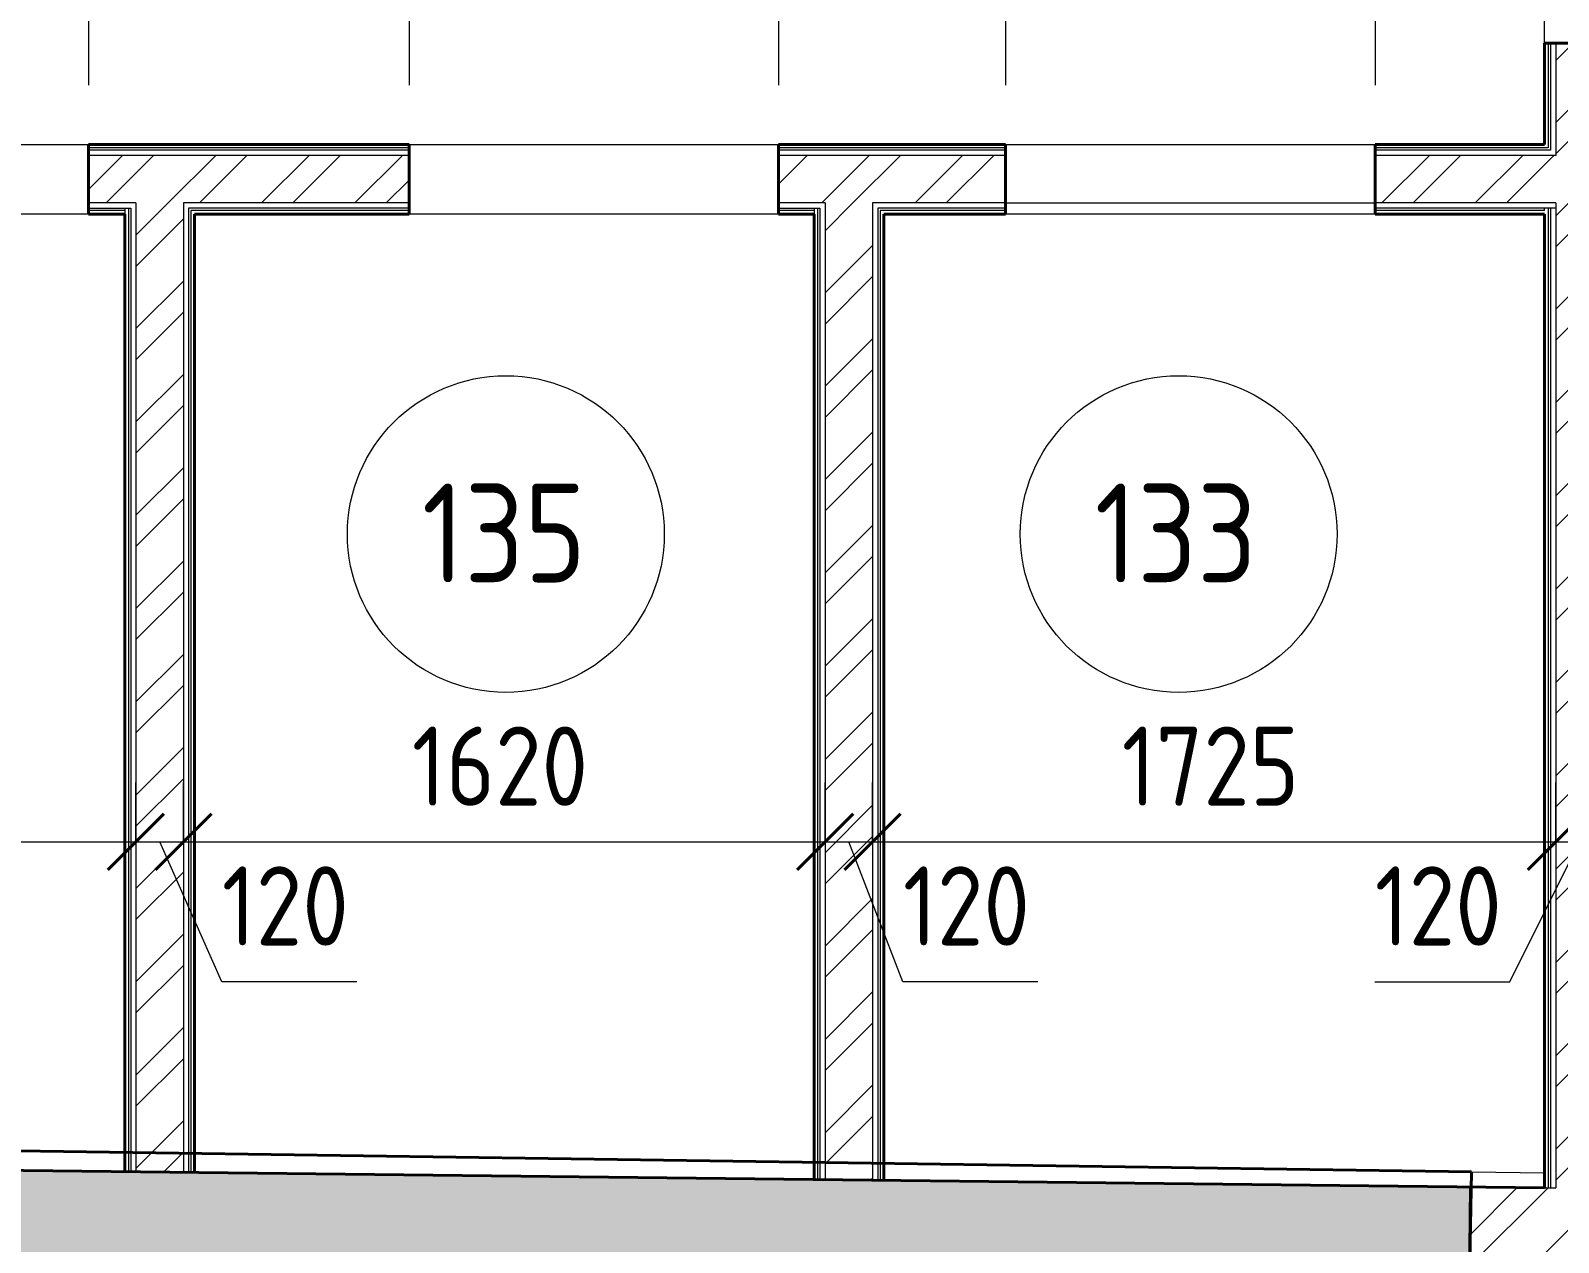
# Model space of a CAD drawing. Header units: millimetres. Extents: x -11886 to 68941, y -8130 to 45506.
# Drawn here: x 49492 to 53350, y 37078 to 40139 of the extents above; entities that cross this region are included whole.
import ezdxf

# ---------------------------------------------------------------- set-up
doc = ezdxf.new("R2010")
doc.units = ezdxf.units.MM
for name, color, linetype, lineweight in [('Марки помещений', 7, 'Continuous', 20), ('Перекрытие', 7, 'Continuous', 18), ('Размеры', 7, 'Continuous', 9), ('Размеры-100', 7, 'Continuous', 9), ('Стены', 7, 'Continuous', 18), ('Стены внутренние', 7, 'Continuous', 18), ('Стены штриховка', 7, 'Continuous', 18)]:
    doc.layers.add(name, color=color, linetype=linetype, lineweight=lineweight)
doc.layers.add('Стены разрез', color=7, linetype='Continuous', lineweight=40, true_color=0xbb5389)
doc.styles.add('GOST Common_1', font='GOST_Common.ttf', dxfattribs={"width": 0.9, "height": 200})
doc.styles.add('GOST Common_2', font='GOST_Common.ttf', dxfattribs={"width": 0.9, "height": 250})
doc.dimstyles.new('ADSK_Основной_2_мм_Округление_до_1_мм_1', dxfattribs={"dimscale": 304.8, "dimtxt": 201.142999, "dimasz": 0.463911, "dimexe": 0.492126, "dimexo": 0.492126, "dimgap": 0.098425, "dimtad": 1, "dimdec": 0, "dimdsep": 46, "dimtxsty": 'GOST Common_1', "dimblk1": 'OBLIQUE', "dimblk2": 'OBLIQUE', "dimsah": 1, "dimcen": 0.09, "dimdle": 0.492126, "dimazin": 2, "dimtfac": 1, "dimtdec": 4, "dimtix": 1, "dimtmove": 1, "dimatfit": 3, "dimfxl": 1, "dimtvp": 1, "dimtolj": 1, "dimtzin": 0, "dimlwd": 20, "dimlwe": 20, "dimarcsym": 2})
doc.dimstyles.new('ADSK_Основной_2_мм_Округление_до_1_мм_2', dxfattribs={"dimscale": 304.8, "dimtxt": 201.142999, "dimasz": 0.463911, "dimexe": 0.492126, "dimexo": 0.492126, "dimgap": 0.098425, "dimtad": 1, "dimdec": 0, "dimdsep": 46, "dimtxsty": 'GOST Common_1', "dimblk1": 'OBLIQUE', "dimblk2": 'OBLIQUE', "dimsah": 1, "dimcen": 0.09, "dimdle": 0.492126, "dimazin": 2, "dimtfac": 1, "dimtdec": 4, "dimtix": 1, "dimtmove": 0, "dimatfit": 3, "dimfxl": 1, "dimtvp": 1, "dimtolj": 1, "dimtzin": 0, "dimlwd": 20, "dimlwe": 20, "dimarcsym": 2})
pattern_1 = [(45, (0, 0), (-117.8655, 117.8655), []), (45, (78.58, 0), (-117.8655, 117.8655), [])]

# ---------------------------------------------------------------- blocks, each defined once
blk = doc.blocks.new('Существующие стены 1 эт - Существующие стены 1 эт-653793-01 План 1-го этажа кладочный')
at = {"layer": 'Стены', "color": 243, "true_color": 0xbb5389}
for q in [(53129.6, 37217.8), (53315.3, 37253)]:
    blk.add_line((53130.3, 37255.6), q, dxfattribs=at)
at = {"layer": 'Стены разрез'}
for p in [(48524.7, 37322.3), (53121, 36758.3)]:
    blk.add_line(p, (53130.3, 37255.6), dxfattribs=at)
blk = doc.blocks.new('ADSK_Марка_Помещение_ОдноЗначение - Номер-247393-01 План 1-го этажа кладочный')
at = {"layer": 'Марки помещений'}
blk.add_circle((0, 0), 4, dxfattribs=at)
blk = doc.blocks.new('DIMBLOCK587-01 План 1-го этажа кладочный')
at = {"layer": 'Размеры-100', "lineweight": 20, "transparency": 16777216}
for p, q in [((48183.3, 38089.4), (48183.3, 38239.4)), ((49758.3, 38089.4), (49758.3, 38239.4)), ((48183.3, 38089.4), (49758.3, 38089.4)), ((48183.3, 38089.4), (48183.3, 38039.4)), ((49758.3, 38089.4), (49758.3, 38039.4))]:
    blk.add_line(p, q, dxfattribs=at)
at = {"layer": 'Размеры-100', "lineweight": 40, "transparency": 16777216}
for p, q in [((48183.3, 38089.4), (48254, 38160.1)), ((49758.3, 38089.4), (49829, 38160.1)), ((48183.3, 38089.4), (48112.6, 38018.7)), ((49758.3, 38089.4), (49687.6, 38018.7))]:
    blk.add_line(p, q, dxfattribs=at)
at = {"layer": 'Размеры-100', "color": 0, "lineweight": 20, "transparency": 16777216, "insert": (48737.3, 38380.8), "char_height": 200, "width": 560.473, "attachment_point": 1, "line_spacing_factor": 1.022761, "style": 'GOST Common_1'}
blk.add_mtext('1575', dxfattribs=at)
blk = doc.blocks.new('_Oblique')
at = {"color": 0, "linetype": 'ByBlock', "lineweight": -2}
blk.add_line((-0.5, -0.5), (0.5, 0.5), dxfattribs=at)
blk = doc.blocks.new('DIMBLOCK588-01 План 1-го этажа кладочный')
at = {"layer": 'Размеры-100', "lineweight": 20, "transparency": 16777216}
for p, q in [((49758.3, 38089.4), (49758.3, 38239.4)), ((49878.3, 38089.4), (49878.3, 38239.4)), ((49758.3, 38089.4), (49878.3, 38089.4)), ((49758.3, 38089.4), (49758.3, 38039.4)), ((49975.1, 37736.3), (49818.3, 38089.4)), ((49878.3, 38089.4), (49878.3, 38039.4)), ((50316, 37736.3), (49975.1, 37736.3))]:
    blk.add_line(p, q, dxfattribs=at)
at = {"layer": 'Размеры-100', "lineweight": 40, "transparency": 16777216}
for p, q in [((49758.3, 38089.4), (49829, 38160.1)), ((49878.3, 38089.4), (49949, 38160.1)), ((49758.3, 38089.4), (49687.6, 38018.7)), ((49878.3, 38089.4), (49807.6, 38018.7))]:
    blk.add_line(p, q, dxfattribs=at)
at = {"layer": 'Размеры-100', "color": 0, "lineweight": 20, "transparency": 16777216, "insert": (49975.1, 38027.6), "char_height": 200, "width": 409.104, "attachment_point": 1, "line_spacing_factor": 1.022761, "style": 'GOST Common_1'}
blk.add_mtext('120', dxfattribs=at)
blk = doc.blocks.new('DIMBLOCK589-01 План 1-го этажа кладочный')
at = {"layer": 'Размеры-100', "lineweight": 20, "transparency": 16777216}
for p, q in [((49878.3, 38089.4), (49878.3, 38239.4)), ((51498.5, 38089.4), (51498.5, 38239.4)), ((49878.3, 38089.4), (51498.5, 38089.4)), ((49878.3, 38089.4), (49878.3, 38039.4)), ((51498.5, 38089.4), (51498.5, 38039.4))]:
    blk.add_line(p, q, dxfattribs=at)
at = {"layer": 'Размеры-100', "lineweight": 40, "transparency": 16777216}
for p, q in [((49878.3, 38089.4), (49949, 38160.1)), ((51498.5, 38089.4), (51569.2, 38160.1)), ((49878.3, 38089.4), (49807.6, 38018.7)), ((51498.5, 38089.4), (51427.8, 38018.7))]:
    blk.add_line(p, q, dxfattribs=at)
at = {"layer": 'Размеры-100', "color": 0, "lineweight": 20, "transparency": 16777216, "insert": (50454.9, 38380.8), "char_height": 200, "width": 560.473, "attachment_point": 1, "line_spacing_factor": 1.022761, "style": 'GOST Common_1'}
blk.add_mtext('1620', dxfattribs=at)
blk = doc.blocks.new('DIMBLOCK590-01 План 1-го этажа кладочный')
at = {"layer": 'Размеры-100', "lineweight": 20, "transparency": 16777216}
for p, q in [((51498.5, 38089.4), (51498.5, 38239.4)), ((51618.5, 38089.4), (51618.5, 38239.4)), ((51498.5, 38089.4), (51618.5, 38089.4)), ((51498.5, 38089.4), (51498.5, 38039.4)), ((51694.9, 37736.3), (51558.5, 38089.4)), ((51618.5, 38089.4), (51618.5, 38039.4)), ((52035.8, 37736.3), (51694.9, 37736.3))]:
    blk.add_line(p, q, dxfattribs=at)
at = {"layer": 'Размеры-100', "lineweight": 40, "transparency": 16777216}
for p, q in [((51498.5, 38089.4), (51569.2, 38160.1)), ((51618.5, 38089.4), (51689.2, 38160.1)), ((51498.5, 38089.4), (51427.8, 38018.7)), ((51618.5, 38089.4), (51547.8, 38018.7))]:
    blk.add_line(p, q, dxfattribs=at)
at = {"layer": 'Размеры-100', "color": 0, "lineweight": 20, "transparency": 16777216, "insert": (51694.9, 38027.6), "char_height": 200, "width": 409.104, "attachment_point": 1, "line_spacing_factor": 1.022761, "style": 'GOST Common_1'}
blk.add_mtext('120', dxfattribs=at)
blk = doc.blocks.new('DIMBLOCK591-01 План 1-го этажа кладочный')
at = {"layer": 'Размеры-100', "lineweight": 20, "transparency": 16777216}
for p, q in [((51618.5, 38089.4), (51618.5, 38239.4)), ((53343.3, 38089.4), (53343.3, 38239.4)), ((51618.5, 38089.4), (53343.3, 38089.4)), ((51618.5, 38089.4), (51618.5, 38039.4)), ((53343.3, 38089.4), (53343.3, 38039.4))]:
    blk.add_line(p, q, dxfattribs=at)
at = {"layer": 'Размеры-100', "lineweight": 40, "transparency": 16777216}
for p, q in [((51618.5, 38089.4), (51689.2, 38160.1)), ((53343.3, 38089.4), (53414, 38160.1)), ((51618.5, 38089.4), (51547.8, 38018.7)), ((53343.3, 38089.4), (53272.6, 38018.7))]:
    blk.add_line(p, q, dxfattribs=at)
at = {"layer": 'Размеры-100', "color": 0, "lineweight": 20, "transparency": 16777216, "insert": (52247.4, 38380.8), "char_height": 200, "width": 560.473, "attachment_point": 1, "line_spacing_factor": 1.022761, "style": 'GOST Common_1'}
blk.add_mtext('1725', dxfattribs=at)
blk = doc.blocks.new('DIMBLOCK592-01 План 1-го этажа кладочный')
at = {"layer": 'Размеры-100', "lineweight": 20, "transparency": 16777216}
for p, q in [((53343.3, 38089.4), (53343.3, 38239.4)), ((53463.3, 38089.4), (53463.3, 38239.4)), ((53227.2, 37736.3), (53403.3, 38089.4)), ((53343.3, 38089.4), (53613.3, 38089.4)), ((53343.3, 38089.4), (53343.3, 38039.4)), ((53463.3, 38089.4), (53463.3, 38039.4)), ((52886.3, 37736.3), (53227.2, 37736.3))]:
    blk.add_line(p, q, dxfattribs=at)
at = {"layer": 'Размеры-100', "lineweight": 40, "transparency": 16777216}
for p, q in [((53343.3, 38089.4), (53414, 38160.1)), ((53463.3, 38089.4), (53534, 38160.1)), ((53343.3, 38089.4), (53272.6, 38018.7)), ((53463.3, 38089.4), (53392.6, 38018.7))]:
    blk.add_line(p, q, dxfattribs=at)
at = {"layer": 'Размеры-100', "color": 0, "lineweight": 20, "transparency": 16777216, "insert": (52886.3, 38027.6), "char_height": 200, "width": 409.104, "attachment_point": 1, "line_spacing_factor": 1.022761, "style": 'GOST Common_1'}
blk.add_mtext('120', dxfattribs=at)
blk = doc.blocks.new('DIMBLOCK626-01 План 1-го этажа кладочный')
at = {"layer": 'Размеры-100', "lineweight": 20, "transparency": 16777216}
for p, q in [((48705.3, 40241.3), (48705.3, 40391.3)), ((49638.3, 40241.3), (49638.3, 40391.3)), ((48705.3, 40241.3), (49638.3, 40241.3)), ((48705.3, 40241.3), (48705.3, 40001.5)), ((49638.3, 40241.3), (49638.3, 40001.5))]:
    blk.add_line(p, q, dxfattribs=at)
at = {"layer": 'Размеры-100', "lineweight": 40, "transparency": 16777216}
for p, q in [((48705.3, 40241.3), (48776, 40312)), ((49638.3, 40241.3), (49709, 40312)), ((48705.3, 40241.3), (48634.6, 40170.6)), ((49638.3, 40241.3), (49567.6, 40170.6))]:
    blk.add_line(p, q, dxfattribs=at)
at = {"layer": 'Размеры-100', "color": 0, "lineweight": 20, "transparency": 16777216, "insert": (48982.6, 40532.7), "char_height": 200, "width": 454.106, "attachment_point": 1, "line_spacing_factor": 1.022761, "style": 'GOST Common_1'}
blk.add_mtext('933', dxfattribs=at)
blk = doc.blocks.new('DIMBLOCK627-01 План 1-го этажа кладочный')
at = {"layer": 'Размеры-100', "lineweight": 20, "transparency": 16777216}
for p, q in [((49638.3, 40241.3), (49638.3, 40391.3)), ((50447.8, 40241.3), (50447.8, 40391.3)), ((49638.3, 40241.3), (50447.8, 40241.3)), ((49638.3, 40241.3), (49638.3, 40001.5)), ((50447.8, 40241.3), (50447.8, 40001.5))]:
    blk.add_line(p, q, dxfattribs=at)
at = {"layer": 'Размеры-100', "lineweight": 40, "transparency": 16777216}
for p, q in [((49638.3, 40241.3), (49709, 40312)), ((50447.8, 40241.3), (50518.5, 40312)), ((49638.3, 40241.3), (49567.6, 40170.6)), ((50447.8, 40241.3), (50377.1, 40170.6))]:
    blk.add_line(p, q, dxfattribs=at)
at = {"layer": 'Размеры-100', "color": 0, "lineweight": 20, "transparency": 16777216, "insert": (49872.6, 40532.7), "char_height": 200, "width": 409.104, "attachment_point": 1, "line_spacing_factor": 1.022761, "style": 'GOST Common_1'}
blk.add_mtext('810', dxfattribs=at)
blk = doc.blocks.new('DIMBLOCK628-01 План 1-го этажа кладочный')
at = {"layer": 'Размеры-100', "lineweight": 20, "transparency": 16777216}
for p, q in [((50447.8, 40241.3), (50447.8, 40391.3)), ((51380.8, 40241.3), (51380.8, 40391.3)), ((50447.8, 40241.3), (51380.8, 40241.3)), ((50447.8, 40241.3), (50447.8, 40001.5)), ((51380.8, 40241.3), (51380.8, 40001.5))]:
    blk.add_line(p, q, dxfattribs=at)
at = {"layer": 'Размеры-100', "lineweight": 40, "transparency": 16777216}
for p, q in [((50447.8, 40241.3), (50518.5, 40312)), ((51380.8, 40241.3), (51451.5, 40312)), ((50447.8, 40241.3), (50377.1, 40170.6)), ((51380.8, 40241.3), (51310.1, 40170.6))]:
    blk.add_line(p, q, dxfattribs=at)
at = {"layer": 'Размеры-100', "color": 0, "lineweight": 20, "transparency": 16777216, "insert": (50725.1, 40532.7), "char_height": 200, "width": 454.106, "attachment_point": 1, "line_spacing_factor": 1.022761, "style": 'GOST Common_1'}
blk.add_mtext('933', dxfattribs=at)
blk = doc.blocks.new('DIMBLOCK629-01 План 1-го этажа кладочный')
at = {"layer": 'Размеры-100', "lineweight": 20, "transparency": 16777216}
for p, q in [((51380.8, 40241.3), (51380.8, 40391.3)), ((51954.1, 40241.3), (51954.1, 40391.3)), ((51380.8, 40241.3), (51954.1, 40241.3)), ((51380.8, 40241.3), (51380.8, 40001.5)), ((51954.1, 40241.3), (51954.1, 40001.5))]:
    blk.add_line(p, q, dxfattribs=at)
at = {"layer": 'Размеры-100', "lineweight": 40, "transparency": 16777216}
for p, q in [((51380.8, 40241.3), (51451.5, 40312)), ((51954.1, 40241.3), (52024.8, 40312)), ((51380.8, 40241.3), (51310.1, 40170.6)), ((51954.1, 40241.3), (51883.4, 40170.6))]:
    blk.add_line(p, q, dxfattribs=at)
at = {"layer": 'Размеры-100', "color": 0, "lineweight": 20, "transparency": 16777216, "insert": (51478.2, 40532.7), "char_height": 200, "width": 454.106, "attachment_point": 1, "line_spacing_factor": 1.022761, "style": 'GOST Common_1'}
blk.add_mtext('573', dxfattribs=at)
blk = doc.blocks.new('DIMBLOCK630-01 План 1-го этажа кладочный')
at = {"layer": 'Размеры-100', "lineweight": 20, "transparency": 16777216}
for p, q in [((51954.1, 40241.3), (51954.1, 40391.3)), ((52887.1, 40241.3), (52887.1, 40391.3)), ((51954.1, 40241.3), (52887.1, 40241.3)), ((51954.1, 40241.3), (51954.1, 40001.5)), ((52887.1, 40241.3), (52887.1, 40001.5))]:
    blk.add_line(p, q, dxfattribs=at)
at = {"layer": 'Размеры-100', "lineweight": 40, "transparency": 16777216}
for p, q in [((51954.1, 40241.3), (52024.8, 40312)), ((52887.1, 40241.3), (52957.8, 40312)), ((51954.1, 40241.3), (51883.4, 40170.6)), ((52887.1, 40241.3), (52816.4, 40170.6))]:
    blk.add_line(p, q, dxfattribs=at)
at = {"layer": 'Размеры-100', "color": 0, "lineweight": 20, "transparency": 16777216, "insert": (52231.4, 40532.7), "char_height": 200, "width": 454.106, "attachment_point": 1, "line_spacing_factor": 1.022761, "style": 'GOST Common_1'}
blk.add_mtext('933', dxfattribs=at)
blk = doc.blocks.new('DIMBLOCK631-01 План 1-го этажа кладочный')
at = {"layer": 'Размеры-100', "lineweight": 20, "transparency": 16777216}
for p, q in [((52887.1, 40241.3), (52887.1, 40391.3)), ((53343.3, 40241.3), (53343.3, 40391.3)), ((52887.1, 40241.3), (53343.3, 40241.3)), ((52887.1, 40241.3), (52887.1, 40001.5)), ((53343.3, 40241.3), (53343.3, 40191.3))]:
    blk.add_line(p, q, dxfattribs=at)
at = {"layer": 'Размеры-100', "lineweight": 40, "transparency": 16777216}
for p, q in [((52887.1, 40241.3), (52957.8, 40312)), ((53343.3, 40241.3), (53414, 40312)), ((52887.1, 40241.3), (52816.4, 40170.6)), ((53343.3, 40241.3), (53272.6, 40170.6))]:
    blk.add_line(p, q, dxfattribs=at)
at = {"layer": 'Размеры-100', "color": 0, "lineweight": 20, "transparency": 16777216, "insert": (52917.4, 40532.7), "char_height": 200, "width": 474.561, "attachment_point": 1, "line_spacing_factor": 1.022761, "style": 'GOST Common_1'}
blk.add_mtext('456', dxfattribs=at)

msp = doc.modelspace()

# ---------------------------------------------------------------- hatches: boundary and pattern name
at = {"layer": 'Стены внутренние', "lineweight": 9}
h = msp.add_hatch(dxfattribs=at)
h.set_pattern_fill('FP_1', color=256, style=0, pattern_type=2)
h.set_pattern_definition(pattern_1)
h.paths.add_polyline_path([(53463.3, 37214), (53463.3, 40107.6), (53343.3, 40107.6), (53343.3, 37215.4), (53439.5, 37214.3)])
h.paths.add_polyline_path([(53463.3, 41140.6), (53463.3, 41390.6), (53343.3, 41390.6), (53343.3, 41140.6), (53439.5, 41140.6)])
h = msp.add_hatch(dxfattribs=at)
h.set_pattern_fill('FP_1', color=256, style=0, pattern_type=2)
h.set_pattern_definition(pattern_1)
h.paths.add_polyline_path([(53330.3, 39703.5), (53343.3, 39703.5), (53343.3, 39823.5), (52887.1, 39823.5), (52887.1, 39703.5), (53315.3, 39703.5)])
h.paths.add_polyline_path([(49816.6, 39703.5), (50447.8, 39703.5), (50447.8, 39823.5), (49638.3, 39823.5), (49638.3, 39703.5), (49758.3, 39703.5)])
h.paths.add_polyline_path([(51488.7, 39703.5), (51954.1, 39703.5), (51954.1, 39823.5), (51380.8, 39823.5), (51380.8, 39703.5)])
h.paths.add_polyline_path([(48196.3, 39703.5), (48705.3, 39703.5), (48705.3, 39823.5), (48183.3, 39823.5), (48183.3, 39703.5)])
h = msp.add_hatch(dxfattribs=at)
h.set_pattern_fill('FP_1', color=256, style=0, pattern_type=2)
h.set_pattern_definition(pattern_1)
h.paths.add_polyline_path([(49878.3, 37254.6), (49878.3, 39703.5), (49758.3, 39703.5), (49758.3, 37256), (49816.6, 37255.3)])
h = msp.add_hatch(dxfattribs=at)
h.set_pattern_fill('FP_1', color=256, style=0, pattern_type=2)
h.set_pattern_definition(pattern_1)
h.paths.add_polyline_path([(51618.5, 37234.9), (51618.5, 39703.5), (51498.5, 39703.5), (51498.5, 37236.3)])
at = {"layer": 'Стены внутренние', "true_color": 0xc0c0c0}
h = msp.add_hatch(color=9, dxfattribs=at)
h.paths.add_polyline_path([(53123.9, 36837.8), (53128.2, 37217.8), (48519.5, 37270), (48515.2, 36890), (53122.5, 36837.9)])
h.paths.add_polyline_path([(46812.9, 36909.3), (46814.8, 37289.3), (46543.2, 37292.4), (46543.2, 36912.4), (46812.4, 36909.3)])
at = {"layer": 'Стены внутренние', "lineweight": 9}
h = msp.add_hatch(dxfattribs=at)
h.set_pattern_fill('FP_1', color=256, style=0, pattern_type=2)
h.set_pattern_definition(pattern_1)
h.paths.add_polyline_path([(53499.9, 36833.6), (53507, 37213.5), (53128.2, 37217.8), (53123.9, 36837.8), (53439.5, 36834.3)])

# ---------------------------------------------------------------- linework, layer by layer
at = {"layer": 'Перекрытие', "color": 7, "true_color": 0xffffff}
msp.add_line((51954.1, 39703.5), (52887.1, 39703.5), dxfattribs=at)
at = {"layer": 'Стены внутренние'}
for p, q in [((53315.3, 40107.6), (53315.3, 41140.6)), ((48705.3, 39851.5), (49638.3, 39851.5)), ((50447.8, 39851.5), (51380.8, 39851.5)), ((51954.1, 39851.5), (52887.1, 39851.5)), ((49638.3, 39675.5), (48705.3, 39675.5)), ((51380.8, 39675.5), (50447.8, 39675.5)), ((52887.1, 39675.5), (51954.1, 39675.5))]:
    msp.add_line(p, q, dxfattribs=at)
at = {"layer": 'Стены внутренние', "lineweight": 40}
for p, q in [((53491.3, 40107.6), (53315.3, 40107.6)), ((53315.3, 40107.6), (53315.3, 39851.5)), ((50447.8, 39851.5), (49638.3, 39851.5)), ((49638.3, 39851.5), (49638.3, 39675.5)), ((50447.8, 39675.5), (50447.8, 39851.5)), ((51954.1, 39851.5), (51380.8, 39851.5)), ((51380.8, 39851.5), (51380.8, 39675.5)), ((51954.1, 39675.5), (51954.1, 39851.5)), ((53315.3, 39851.5), (52887.1, 39851.5)), ((52887.1, 39851.5), (52887.1, 39675.5)), ((49638.3, 39675.5), (49730.3, 39675.5)), ((49730.3, 39675.5), (49730.3, 37256.3)), ((49906.3, 39675.5), (50447.8, 39675.5)), ((49906.3, 37254.3), (49906.3, 39675.5)), ((51380.8, 39675.5), (51470.5, 39675.5)), ((51470.5, 39675.5), (51470.5, 37236.6)), ((51646.5, 39675.5), (51954.1, 39675.5)), ((51646.5, 37234.6), (51646.5, 39675.5)), ((52887.1, 39675.5), (53315.3, 39675.5)), ((53315.3, 39675.5), (53315.3, 37215.7)), ((53315.3, 37215.7), (48519.5, 37270)), ((53123.9, 36837.8), (53128.2, 37217.8))]:
    msp.add_line(p, q, dxfattribs=at)
at = {"layer": 'Стены штриховка'}
for p, q in [((53324.3, 40107.6), (53324.3, 39842.5)), ((53330.3, 40107.6), (53330.3, 39836.5)), ((53343.3, 40107.6), (53343.3, 39823.5)), ((50447.8, 39842.5), (49638.3, 39842.5)), ((50447.8, 39836.5), (49638.3, 39836.5)), ((50447.8, 39823.5), (49638.3, 39823.5)), ((51954.1, 39842.5), (51380.8, 39842.5)), ((51954.1, 39836.5), (51380.8, 39836.5)), ((51954.1, 39823.5), (51380.8, 39823.5)), ((53324.3, 39842.5), (52887.1, 39842.5)), ((53330.3, 39836.5), (52887.1, 39836.5)), ((53343.3, 39823.5), (52887.1, 39823.5)), ((49758.3, 39703.5), (49638.3, 39703.5)), ((49758.3, 39703.5), (49758.3, 37256)), ((50447.8, 39703.5), (49878.3, 39703.5)), ((49878.3, 39703.5), (49878.3, 37254.6)), ((51498.5, 39703.5), (51380.8, 39703.5)), ((51498.5, 39703.5), (51498.5, 37236.3)), ((51954.1, 39703.5), (51618.5, 39703.5)), ((51618.5, 39703.5), (51618.5, 37234.9)), ((53343.3, 39703.5), (52887.1, 39703.5)), ((53343.3, 39703.5), (53343.3, 37215.4)), ((49638.3, 39690.5), (49745.3, 39690.5)), ((49730.3, 39684.5), (49638.3, 39684.5)), ((49730.3, 39690.5), (49730.3, 39675.5)), ((49739.3, 39690.5), (49739.3, 37256.2)), ((49745.3, 39690.5), (49745.3, 37256.1)), ((50447.8, 39690.5), (49891.3, 39690.5)), ((49891.3, 39690.5), (49891.3, 37254.5)), ((50447.8, 39684.5), (49897.3, 39684.5)), ((49897.3, 39684.5), (49897.3, 37254.4)), ((51380.8, 39690.5), (51485.5, 39690.5)), ((51470.5, 39684.5), (51380.8, 39684.5)), ((51470.5, 39690.5), (51470.5, 39675.5)), ((51479.5, 39690.5), (51479.5, 37236.5)), ((51485.5, 39690.5), (51485.5, 37236.4)), ((51954.1, 39690.5), (51631.5, 39690.5)), ((51631.5, 39690.5), (51631.5, 37234.8)), ((51954.1, 39684.5), (51637.5, 39684.5)), ((51637.5, 39684.5), (51637.5, 37234.7)), ((53343.3, 39690.5), (52887.1, 39690.5)), ((53315.3, 39684.5), (52887.1, 39684.5)), ((53315.3, 39684.5), (53315.3, 39690.5)), ((53324.3, 39690.5), (53324.3, 37215.6)), ((53330.3, 39690.5), (53330.3, 37215.5)), ((53315.3, 37215.7), (53343.3, 37215.4))]:
    msp.add_line(p, q, dxfattribs=at)

# ---------------------------------------------------------------- block references
at = {"layer": 'Марки помещений', "xscale": 99.99999999999993, "yscale": 99.99999999999993, "zscale": 99.99999999999993}
for p in [(50692.3, 38867), (52391.2, 38867)]:
    msp.add_blockref('ADSK_Марка_Помещение_ОдноЗначение - Номер-247393-01 План 1-го этажа кладочный', p, dxfattribs=at)
at = {"layer": 'Стены разрез'}
msp.add_blockref('Существующие стены 1 эт - Существующие стены 1 эт-653793-01 План 1-го этажа кладочный', (0, 0), dxfattribs=at)

# ---------------------------------------------------------------- texts
at = {"layer": 'Марки помещений', "lineweight": 9, "char_height": 250, "width": 526.709, "attachment_point": 1, "style": 'GOST Common_2'}
for s, insert in [('135', (50480.4, 38994.7)), ('133', (52179.3, 38994.7))]:
    msp.add_mtext(s, dxfattribs=dict(at, insert=insert))

# ---------------------------------------------------------------- dimensions: what is measured, and where the dimension line sits
at = {"layer": 'Размеры', "lineweight": 20}
for base, p1, p2, override, picture, middle in [((49638.3, 40241.3), (48705.3, 39851.5), (49638.3, 39851.5), {"dimpost": '<>', "dimfxl": 933}, 'DIMBLOCK626-01 План 1-го этажа кладочный', (49171.8, 40371.3)), ((50447.8018255, 40241.3340141), (49638.3018255, 39851.4800445), (50447.8018255, 39851.4800445), {"dimpost": '<>', "dimfxl": 809.5}, 'DIMBLOCK627-01 План 1-го этажа кладочный', (50043.0518255, 40371.3340141)), ((51380.8, 40241.3), (50447.8, 39851.5), (51380.8, 39851.5), {"dimpost": '<>', "dimfxl": 933}, 'DIMBLOCK628-01 План 1-го этажа кладочный', (50914.3, 40371.3)), ((51954.1, 40241.3), (51380.8, 39851.5), (51954.1, 39851.5), {"dimpost": '<>', "dimfxl": 573.259224}, 'DIMBLOCK629-01 План 1-го этажа кладочный', (51667.4, 40371.3)), ((52887.1, 40241.3), (51954.1, 39851.5), (52887.1, 39851.5), {"dimpost": '<>', "dimfxl": 933}, 'DIMBLOCK630-01 План 1-го этажа кладочный', (52420.6, 40371.3)), ((53343.3, 40241.3), (52887.1, 39851.5), (53343.3, 40341.3), {"dimpost": '<>', "dimfxl": 669.401048}, 'DIMBLOCK631-01 План 1-го этажа кладочный', (53115.2, 40371.3)), ((49758.3, 38089.4), (48183.3, 38189.4), (49758.3, 38189.4), {"dimpost": '<>', "dimfxl": 1575}, 'DIMBLOCK587-01 План 1-го этажа кладочный', (48970.8, 38219.4)), ((51498.5, 38089.4), (49878.3, 38189.4), (51498.5, 38189.4), {"dimpost": '<>', "dimfxl": 1620.159426}, 'DIMBLOCK589-01 План 1-го этажа кладочный', (50688.4, 38219.4)), ((53343.3, 38089.4), (51618.5, 38189.4), (53343.3, 38189.4), {"dimpost": '<>', "dimfxl": 1724.840574}, 'DIMBLOCK591-01 План 1-го этажа кладочный', (52480.9, 38219.4))]:
    dim = msp.add_linear_dim(base=base, p1=p1, p2=p2, dimstyle='ADSK_Основной_2_мм_Округление_до_1_мм_2', override=override, dxfattribs=at)
    dim.commit()
    dim.dimension.update_dxf_attribs({"geometry": picture, "text_midpoint": middle})
for base, p1, p2, picture, middle in [((49878.3, 38089.4), (49758.3, 38189.4), (49878.3, 38189.4), 'DIMBLOCK588-01 План 1-го этажа кладочный', (50179.7, 37894.3)), ((51618.5, 38089.4), (51498.5, 38189.4), (51618.5, 38189.4), 'DIMBLOCK590-01 План 1-го этажа кладочный', (51899.5, 37894.3)), ((53463.3, 38089.4), (53343.3, 38189.4), (53463.3, 38189.4), 'DIMBLOCK592-01 План 1-го этажа кладочный', (53090.8, 37894.3))]:
    dim = msp.add_linear_dim(base=base, p1=p1, p2=p2, dimstyle='ADSK_Основной_2_мм_Округление_до_1_мм_1', override={"dimpost": '<>', "dimfxl": 120}, dxfattribs=at)
    dim.commit()
    dim.dimension.update_dxf_attribs({"geometry": picture, "text_midpoint": middle, "dimtype": 160})

doc.saveas('drawing.dxf')
